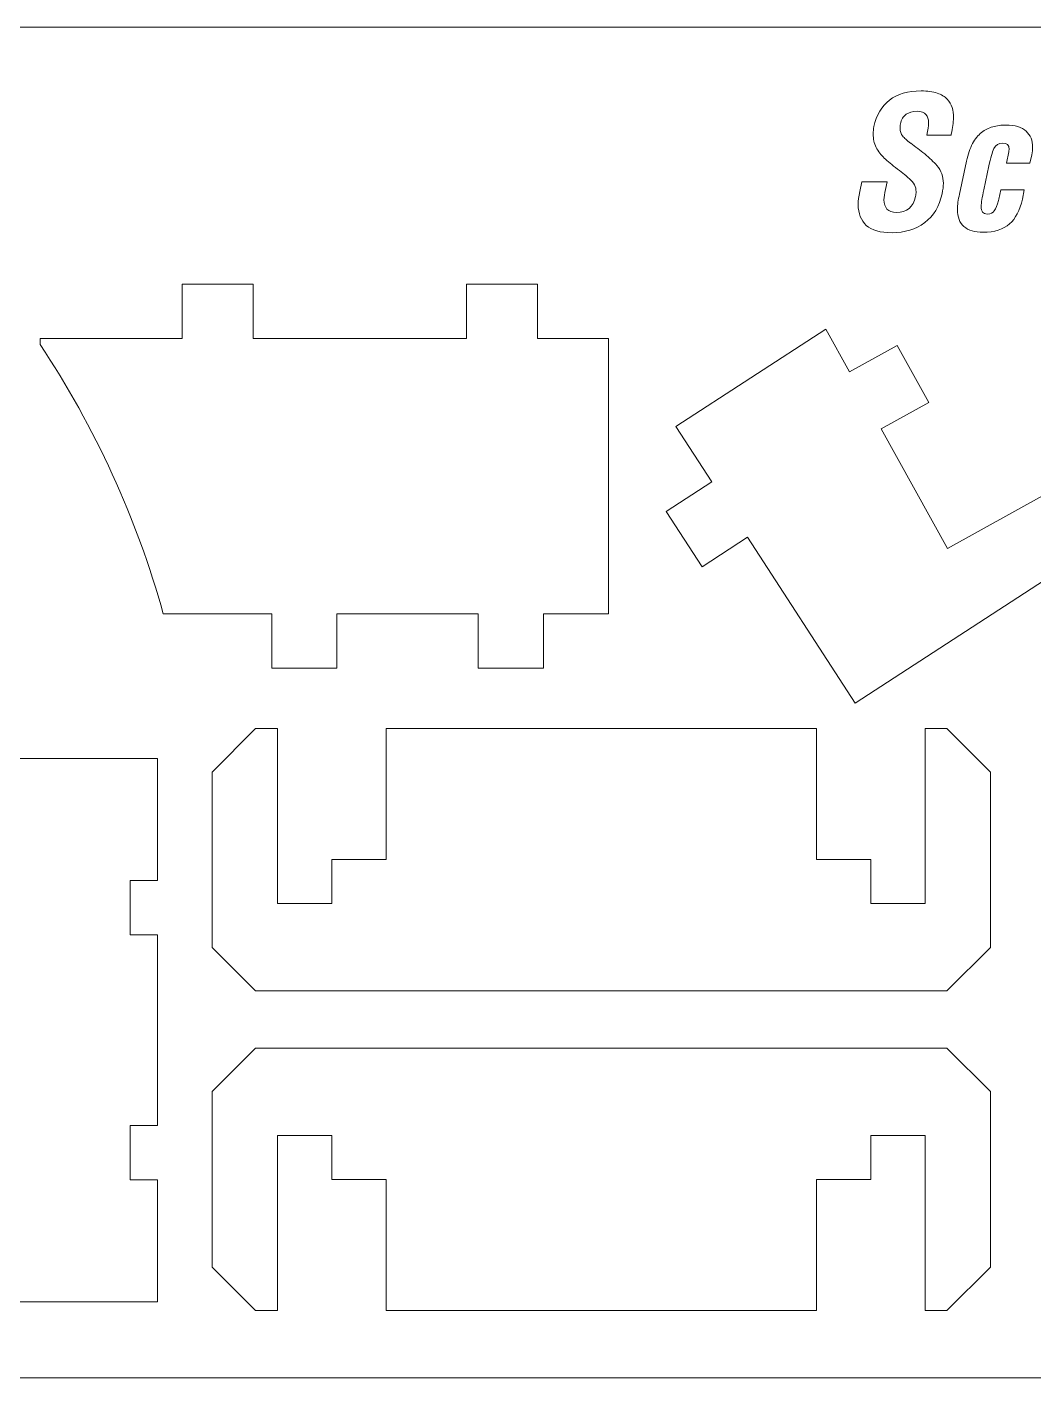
# Model space of a CAD drawing. Header units: centimetres. Extents: x -49.5 to 49.5, y -14.6 to 14.6.
# Drawn here: x 17.33 to 22.05, y -14.21 to -7.87 of the extents above; entities that cross this region are included whole.
import ezdxf

# ---------------------------------------------------------------- set-up
doc = ezdxf.new("R2010")
doc.units = ezdxf.units.CM
doc.header["$MEASUREMENT"] = 0
doc.layers.add('Camada 1', color=7, linetype='Continuous')

msp = doc.modelspace()

# ---------------------------------------------------------------- linework, layer by layer
at = {"layer": 'Camada 1', "color": 6, "lineweight": 9}
msp.add_open_spline([(8.0574, -7.86656), (8.0574, -7.86656), (26.4574, -7.86656), (26.4574, -7.86656), (26.4574, -7.86656), (26.6224, -7.86656), (26.7574, -8.00157), (26.7574, -8.16656), (26.7574, -8.16656), (26.7574, -8.16656), (26.7574, -13.90707), (26.7574, -13.90707), (26.7574, -13.90707), (26.7574, -14.07206), (26.6224, -14.20706), (26.4574, -14.20706), (26.4574, -14.20706), (26.4574, -14.20706), (8.0574, -14.20706), (8.0574, -14.20706), (8.0574, -14.20706), (7.8924, -14.20706), (7.7574, -14.07206), (7.7574, -13.90707), (7.7574, -13.90707), (7.7574, -13.90707), (7.7574, -8.16656), (7.7574, -8.16656), (7.7574, -8.16656), (7.7574, -8.00157), (7.8924, -7.86656), (8.0574, -7.86656)], degree=3, knots=[0, 0, 0, 0, 0.1111111, 0.1111111, 0.1111111, 0.1111111, 0.2222222, 0.2222222, 0.2222222, 0.2222222, 0.3333333, 0.3333333, 0.3333333, 0.3333333, 0.4444444, 0.4444444, 0.4444444, 0.4444444, 0.5555556, 0.5555556, 0.5555556, 0.5555556, 0.6666667, 0.6666667, 0.6666667, 0.6666667, 0.7777778, 0.7777778, 0.7777778, 0.7777778, 1, 1, 1, 1], dxfattribs=at)
at = {"layer": 'Camada 1', "color": 5, "lineweight": 9}
for points, knots in [([(21.66491, -8.37486), (21.66491, -8.37486), (21.66576, -8.36893), (21.66576, -8.36893), (21.66576, -8.36893), (21.66915, -8.35426), (21.67169, -8.34085), (21.67338, -8.32871), (21.67338, -8.32871), (21.67507, -8.31658), (21.67592, -8.3043), (21.67592, -8.29188), (21.67592, -8.29188), (21.67592, -8.27495), (21.6738, -8.25915), (21.66957, -8.24447), (21.66957, -8.24447), (21.66534, -8.2298), (21.65757, -8.21653), (21.64629, -8.20468), (21.64629, -8.20468), (21.635, -8.19282), (21.61933, -8.18351), (21.5993, -8.17674), (21.5993, -8.17674), (21.57926, -8.16996), (21.55428, -8.16658), (21.52436, -8.16658), (21.52436, -8.16658), (21.46228, -8.16658), (21.41275, -8.18083), (21.37577, -8.20933), (21.37577, -8.20933), (21.3388, -8.23784), (21.31439, -8.27947), (21.30254, -8.33422), (21.30254, -8.33422), (21.30028, -8.34551), (21.29915, -8.35708), (21.29915, -8.36893), (21.29915, -8.36893), (21.29915, -8.39151), (21.30367, -8.41239), (21.3127, -8.43159), (21.3127, -8.43159), (21.32286, -8.45021), (21.3357, -8.46686), (21.35122, -8.48154), (21.35122, -8.48154), (21.36674, -8.49621), (21.38749, -8.51343), (21.41345, -8.53319), (21.41345, -8.53319), (21.43885, -8.55238), (21.4572, -8.56733), (21.46848, -8.57806), (21.46848, -8.57806), (21.48993, -8.59556), (21.50066, -8.61616), (21.50066, -8.63987), (21.50066, -8.63987), (21.50066, -8.6472), (21.49981, -8.65454), (21.49812, -8.66188), (21.49812, -8.66188), (21.48739, -8.71155), (21.45748, -8.73639), (21.40837, -8.73639), (21.40837, -8.73639), (21.38805, -8.73639), (21.37323, -8.73117), (21.36392, -8.72072), (21.36392, -8.72072), (21.35461, -8.71028), (21.34995, -8.69575), (21.34995, -8.67712), (21.34995, -8.67712), (21.34995, -8.66357), (21.35221, -8.64777), (21.35672, -8.62971), (21.35672, -8.62971), (21.35672, -8.62971), (21.36434, -8.59245), (21.36434, -8.59245), (21.36434, -8.59245), (21.36434, -8.59245), (21.24581, -8.59245), (21.24581, -8.59245), (21.24581, -8.59245), (21.24581, -8.59245), (21.2365, -8.63902), (21.2365, -8.63902), (21.2365, -8.63902), (21.23142, -8.6616), (21.22888, -8.68192), (21.22888, -8.69998), (21.22888, -8.69998), (21.22888, -8.74175), (21.24158, -8.7742), (21.26698, -8.79735), (21.26698, -8.79735), (21.29238, -8.82049), (21.33274, -8.83206), (21.38805, -8.83206), (21.38805, -8.83206), (21.44788, -8.83206), (21.49882, -8.81626), (21.54087, -8.78465), (21.54087, -8.78465), (21.58293, -8.75304), (21.61016, -8.70788), (21.62258, -8.64918), (21.62258, -8.64918), (21.62653, -8.63112), (21.62851, -8.61475), (21.62851, -8.60007), (21.62851, -8.60007), (21.62851, -8.56959), (21.61835, -8.54165), (21.59803, -8.51625), (21.59803, -8.51625), (21.59125, -8.50835), (21.58264, -8.4996), (21.5722, -8.49001), (21.5722, -8.49001), (21.56176, -8.48041), (21.55132, -8.47124), (21.54087, -8.46249), (21.54087, -8.46249), (21.53043, -8.45374), (21.51957, -8.44499), (21.50828, -8.43624), (21.50828, -8.43624), (21.49699, -8.42749), (21.48626, -8.41945), (21.4761, -8.41211), (21.4761, -8.41211), (21.4761, -8.41211), (21.47441, -8.41127), (21.47441, -8.41127), (21.47441, -8.41127), (21.45748, -8.39828), (21.44506, -8.38713), (21.43716, -8.37782), (21.43716, -8.37782), (21.42926, -8.36851), (21.4253, -8.35623), (21.4253, -8.34099), (21.4253, -8.34099), (21.4253, -8.33478), (21.42587, -8.32829), (21.427, -8.32152), (21.427, -8.32152), (21.43151, -8.30063), (21.4404, -8.28553), (21.45367, -8.27622), (21.45367, -8.27622), (21.46693, -8.26691), (21.48401, -8.26225), (21.50489, -8.26225), (21.50489, -8.26225), (21.52465, -8.26225), (21.53862, -8.26705), (21.5468, -8.27664), (21.5468, -8.27664), (21.55499, -8.28624), (21.55908, -8.2995), (21.55908, -8.31644), (21.55908, -8.31644), (21.55908, -8.33055), (21.55626, -8.35002), (21.55061, -8.37486), (21.55061, -8.37486), (21.55061, -8.37486), (21.66491, -8.37486), (21.66491, -8.37486)], [0, 0, 0, 0, 0.0222222, 0.0222222, 0.0222222, 0.0222222, 0.0444444, 0.0444444, 0.0444444, 0.0444444, 0.0666667, 0.0666667, 0.0666667, 0.0666667, 0.0888889, 0.0888889, 0.0888889, 0.0888889, 0.1111111, 0.1111111, 0.1111111, 0.1111111, 0.1333333, 0.1333333, 0.1333333, 0.1333333, 0.1555556, 0.1555556, 0.1555556, 0.1555556, 0.1777778, 0.1777778, 0.1777778, 0.1777778, 0.2, 0.2, 0.2, 0.2, 0.2222222, 0.2222222, 0.2222222, 0.2222222, 0.2444444, 0.2444444, 0.2444444, 0.2444444, 0.2666667, 0.2666667, 0.2666667, 0.2666667, 0.2888889, 0.2888889, 0.2888889, 0.2888889, 0.3111111, 0.3111111, 0.3111111, 0.3111111, 0.3333333, 0.3333333, 0.3333333, 0.3333333, 0.3555556, 0.3555556, 0.3555556, 0.3555556, 0.3777778, 0.3777778, 0.3777778, 0.3777778, 0.4, 0.4, 0.4, 0.4, 0.4222222, 0.4222222, 0.4222222, 0.4222222, 0.4444444, 0.4444444, 0.4444444, 0.4444444, 0.4666667, 0.4666667, 0.4666667, 0.4666667, 0.4888889, 0.4888889, 0.4888889, 0.4888889, 0.5111111, 0.5111111, 0.5111111, 0.5111111, 0.5333333, 0.5333333, 0.5333333, 0.5333333, 0.5555556, 0.5555556, 0.5555556, 0.5555556, 0.5777778, 0.5777778, 0.5777778, 0.5777778, 0.6, 0.6, 0.6, 0.6, 0.6222222, 0.6222222, 0.6222222, 0.6222222, 0.6444444, 0.6444444, 0.6444444, 0.6444444, 0.6666667, 0.6666667, 0.6666667, 0.6666667, 0.6888889, 0.6888889, 0.6888889, 0.6888889, 0.7111111, 0.7111111, 0.7111111, 0.7111111, 0.7333333, 0.7333333, 0.7333333, 0.7333333, 0.7555556, 0.7555556, 0.7555556, 0.7555556, 0.7777778, 0.7777778, 0.7777778, 0.7777778, 0.8, 0.8, 0.8, 0.8, 0.8222222, 0.8222222, 0.8222222, 0.8222222, 0.8444444, 0.8444444, 0.8444444, 0.8444444, 0.8666667, 0.8666667, 0.8666667, 0.8666667, 0.8888889, 0.8888889, 0.8888889, 0.8888889, 0.9111111, 0.9111111, 0.9111111, 0.9111111, 0.9333333, 0.9333333, 0.9333333, 0.9333333, 0.9555556, 0.9555556, 0.9555556, 0.9555556, 1, 1, 1, 1]), ([(22.03491, -8.50525), (22.03491, -8.50525), (22.04337, -8.46715), (22.04337, -8.46715), (22.04337, -8.46715), (22.0462, -8.45416), (22.04761, -8.44203), (22.04761, -8.43074), (22.04761, -8.43074), (22.04761, -8.39969), (22.03745, -8.37458), (22.01713, -8.35538), (22.01713, -8.35538), (21.99681, -8.33619), (21.9652, -8.3266), (21.9223, -8.3266), (21.9223, -8.3266), (21.90029, -8.3266), (21.87969, -8.32928), (21.86049, -8.33464), (21.86049, -8.33464), (21.8413, -8.34), (21.82366, -8.34903), (21.80758, -8.36173), (21.80758, -8.36173), (21.79149, -8.37443), (21.77752, -8.39179), (21.76567, -8.41381), (21.76567, -8.41381), (21.75381, -8.43582), (21.7445, -8.46319), (21.73773, -8.49593), (21.73773, -8.49593), (21.73773, -8.49593), (21.70471, -8.65087), (21.70471, -8.65087), (21.70471, -8.65087), (21.69793, -8.6774), (21.69455, -8.70111), (21.69455, -8.72199), (21.69455, -8.72199), (21.69455, -8.75868), (21.70485, -8.78578), (21.72545, -8.80327), (21.72545, -8.80327), (21.74605, -8.82077), (21.77611, -8.82952), (21.81562, -8.82952), (21.81562, -8.82952), (21.86868, -8.82952), (21.90974, -8.81668), (21.93881, -8.791), (21.93881, -8.791), (21.96788, -8.76531), (21.98806, -8.72651), (21.99935, -8.67458), (21.99935, -8.67458), (21.99935, -8.67458), (22.00866, -8.63055), (22.00866, -8.63055), (22.00866, -8.63055), (22.00866, -8.63055), (21.89859, -8.63055), (21.89859, -8.63055), (21.89859, -8.63055), (21.89859, -8.63055), (21.88928, -8.67458), (21.88928, -8.67458), (21.88928, -8.67458), (21.88928, -8.67458), (21.88759, -8.68051), (21.88759, -8.68051), (21.88759, -8.68051), (21.88081, -8.70308), (21.87418, -8.71931), (21.86769, -8.72919), (21.86769, -8.72919), (21.8612, -8.73907), (21.85062, -8.74429), (21.83594, -8.74485), (21.83594, -8.74485), (21.82522, -8.74372), (21.8176, -8.74048), (21.81308, -8.73512), (21.81308, -8.73512), (21.80857, -8.72975), (21.80631, -8.72086), (21.80631, -8.70845), (21.80631, -8.70845), (21.80631, -8.69208), (21.81054, -8.66611), (21.81901, -8.63055), (21.81901, -8.63055), (21.81901, -8.63055), (21.84271, -8.51795), (21.84271, -8.51795), (21.84271, -8.51795), (21.85005, -8.48126), (21.85781, -8.4543), (21.866, -8.43709), (21.866, -8.43709), (21.87418, -8.41987), (21.88787, -8.41127), (21.90706, -8.41127), (21.90706, -8.41127), (21.92738, -8.41127), (21.93754, -8.42114), (21.93754, -8.4409), (21.93754, -8.4409), (21.93754, -8.44146), (21.93726, -8.44316), (21.93669, -8.44598), (21.93669, -8.44598), (21.93669, -8.44824), (21.93669, -8.45021), (21.93669, -8.45191), (21.93669, -8.45191), (21.93669, -8.45191), (21.92484, -8.50525), (21.92484, -8.50525), (21.92484, -8.50525), (21.92484, -8.50525), (22.03491, -8.50525), (22.03491, -8.50525)], [0, 0, 0, 0, 0.03125, 0.03125, 0.03125, 0.03125, 0.0625, 0.0625, 0.0625, 0.0625, 0.09375, 0.09375, 0.09375, 0.09375, 0.125, 0.125, 0.125, 0.125, 0.15625, 0.15625, 0.15625, 0.15625, 0.1875, 0.1875, 0.1875, 0.1875, 0.21875, 0.21875, 0.21875, 0.21875, 0.25, 0.25, 0.25, 0.25, 0.28125, 0.28125, 0.28125, 0.28125, 0.3125, 0.3125, 0.3125, 0.3125, 0.34375, 0.34375, 0.34375, 0.34375, 0.375, 0.375, 0.375, 0.375, 0.40625, 0.40625, 0.40625, 0.40625, 0.4375, 0.4375, 0.4375, 0.4375, 0.46875, 0.46875, 0.46875, 0.46875, 0.5, 0.5, 0.5, 0.5, 0.53125, 0.53125, 0.53125, 0.53125, 0.5625, 0.5625, 0.5625, 0.5625, 0.59375, 0.59375, 0.59375, 0.59375, 0.625, 0.625, 0.625, 0.625, 0.65625, 0.65625, 0.65625, 0.65625, 0.6875, 0.6875, 0.6875, 0.6875, 0.71875, 0.71875, 0.71875, 0.71875, 0.75, 0.75, 0.75, 0.75, 0.78125, 0.78125, 0.78125, 0.78125, 0.8125, 0.8125, 0.8125, 0.8125, 0.84375, 0.84375, 0.84375, 0.84375, 0.875, 0.875, 0.875, 0.875, 0.90625, 0.90625, 0.90625, 0.90625, 0.9375, 0.9375, 0.9375, 0.9375, 1, 1, 1, 1])]:
    msp.add_open_spline(points, degree=3, knots=knots, dxfattribs=at)
at = {"layer": 'Camada 1', "color": 250, "lineweight": 9}
for points, knots in [([(17.38885, -9.3562), (17.64698, -9.74465), (17.84211, -10.17141), (17.96706, -10.62075), (17.96706, -10.62075), (17.96706, -10.62075), (18.47599, -10.62076), (18.47599, -10.62076), (18.47599, -10.62076), (18.47599, -10.62076), (18.47599, -10.8758), (18.47599, -10.8758), (18.47599, -10.8758), (18.47599, -10.8758), (18.78204, -10.87578), (18.78204, -10.87578), (18.78204, -10.87578), (18.78204, -10.87578), (18.78204, -10.62076), (18.78204, -10.62076), (18.78204, -10.62076), (18.78204, -10.62076), (19.44513, -10.62076), (19.44513, -10.62076), (19.44513, -10.62076), (19.44513, -10.62076), (19.44513, -10.87579), (19.44513, -10.87579), (19.44513, -10.87579), (19.44513, -10.87579), (19.75116, -10.8758), (19.75116, -10.8758), (19.75116, -10.8758), (19.75116, -10.8758), (19.75117, -10.62076), (19.75117, -10.62076), (19.75117, -10.62076), (19.75117, -10.62076), (20.05721, -10.62076), (20.05721, -10.62076), (20.05721, -10.62076), (20.05721, -10.62076), (20.05722, -9.32888), (20.05722, -9.32888), (20.05722, -9.32888), (20.05722, -9.32888), (19.72367, -9.32888), (19.72367, -9.32888), (19.72367, -9.32888), (19.72367, -9.32888), (19.72368, -9.07385), (19.72368, -9.07385), (19.72368, -9.07385), (19.72368, -9.07385), (19.39012, -9.07383), (19.39012, -9.07383), (19.39012, -9.07383), (19.39012, -9.07383), (19.39013, -9.32888), (19.39013, -9.32888), (19.39013, -9.32888), (19.39013, -9.32888), (18.38948, -9.32888), (18.38948, -9.32888), (18.38948, -9.32888), (18.38948, -9.32888), (18.3895, -9.07384), (18.3895, -9.07384), (18.3895, -9.07384), (18.3895, -9.07384), (18.05594, -9.07383), (18.05594, -9.07383), (18.05594, -9.07383), (18.05594, -9.07383), (18.05594, -9.32887), (18.05594, -9.32887), (18.05594, -9.32887), (18.05594, -9.32887), (17.38884, -9.32885), (17.38884, -9.32885), (17.38884, -9.32885), (17.38884, -9.32885), (17.38885, -9.3562), (17.38885, -9.3562)], [0, 0, 0, 0, 0.0454545, 0.0454545, 0.0454545, 0.0454545, 0.0909091, 0.0909091, 0.0909091, 0.0909091, 0.1363636, 0.1363636, 0.1363636, 0.1363636, 0.1818182, 0.1818182, 0.1818182, 0.1818182, 0.2272727, 0.2272727, 0.2272727, 0.2272727, 0.2727273, 0.2727273, 0.2727273, 0.2727273, 0.3181818, 0.3181818, 0.3181818, 0.3181818, 0.3636364, 0.3636364, 0.3636364, 0.3636364, 0.4090909, 0.4090909, 0.4090909, 0.4090909, 0.4545455, 0.4545455, 0.4545455, 0.4545455, 0.5, 0.5, 0.5, 0.5, 0.5454545, 0.5454545, 0.5454545, 0.5454545, 0.5909091, 0.5909091, 0.5909091, 0.5909091, 0.6363636, 0.6363636, 0.6363636, 0.6363636, 0.6818182, 0.6818182, 0.6818182, 0.6818182, 0.7272727, 0.7272727, 0.7272727, 0.7272727, 0.7727273, 0.7727273, 0.7727273, 0.7727273, 0.8181818, 0.8181818, 0.8181818, 0.8181818, 0.8636364, 0.8636364, 0.8636364, 0.8636364, 0.9090909, 0.9090909, 0.9090909, 0.9090909, 1, 1, 1, 1]), ([(21.18845, -9.48511), (21.18845, -9.48511), (21.41151, -9.36146), (21.41151, -9.36146), (21.41151, -9.36146), (21.41151, -9.36146), (21.55988, -9.62914), (21.55988, -9.62914), (21.55988, -9.62914), (21.55988, -9.62914), (21.33682, -9.75279), (21.33682, -9.75279), (21.33682, -9.75279), (21.33682, -9.75279), (21.6478, -10.31379), (21.6478, -10.31379), (21.6478, -10.31379), (21.6478, -10.31379), (22.5815, -9.79623), (22.5815, -9.79623), (22.5815, -9.79623), (22.5815, -9.79623), (22.45786, -9.57317), (22.45786, -9.57317), (22.45786, -9.57317), (22.45786, -9.57317), (22.72552, -9.42481), (22.72552, -9.42481), (22.72552, -9.42481), (22.72552, -9.42481), (22.84917, -9.64787), (22.84917, -9.64787), (22.84917, -9.64787), (22.84917, -9.64787), (23.25412, -9.42339), (23.25412, -9.42339), (23.25412, -9.42339), (23.25412, -9.42339), (23.01931, -9.86769), (23.01931, -9.86769), (23.01931, -9.86769), (23.01931, -9.86769), (21.21516, -11.03931), (21.21516, -11.03931), (21.21516, -11.03931), (21.21516, -11.03931), (20.70967, -10.26093), (20.70967, -10.26093), (20.70967, -10.26093), (20.70967, -10.26093), (20.49578, -10.39983), (20.49578, -10.39983), (20.49578, -10.39983), (20.49578, -10.39983), (20.32728, -10.14036), (20.32728, -10.14036), (20.32728, -10.14036), (20.32728, -10.14036), (20.54117, -10.00146), (20.54117, -10.00146), (20.54117, -10.00146), (20.54117, -10.00146), (20.37268, -9.742), (20.37268, -9.742), (20.37268, -9.742), (20.37268, -9.742), (21.07723, -9.28446), (21.07723, -9.28446), (21.07723, -9.28446), (21.07723, -9.28446), (21.18845, -9.48511), (21.18845, -9.48511)], [0, 0, 0, 0, 0.0526316, 0.0526316, 0.0526316, 0.0526316, 0.1052632, 0.1052632, 0.1052632, 0.1052632, 0.1578947, 0.1578947, 0.1578947, 0.1578947, 0.2105263, 0.2105263, 0.2105263, 0.2105263, 0.2631579, 0.2631579, 0.2631579, 0.2631579, 0.3157895, 0.3157895, 0.3157895, 0.3157895, 0.3684211, 0.3684211, 0.3684211, 0.3684211, 0.4210526, 0.4210526, 0.4210526, 0.4210526, 0.4736842, 0.4736842, 0.4736842, 0.4736842, 0.5263158, 0.5263158, 0.5263158, 0.5263158, 0.5789474, 0.5789474, 0.5789474, 0.5789474, 0.6315789, 0.6315789, 0.6315789, 0.6315789, 0.6842105, 0.6842105, 0.6842105, 0.6842105, 0.7368421, 0.7368421, 0.7368421, 0.7368421, 0.7894737, 0.7894737, 0.7894737, 0.7894737, 0.8421053, 0.8421053, 0.8421053, 0.8421053, 0.8947368, 0.8947368, 0.8947368, 0.8947368, 1, 1, 1, 1]), ([(18.19645, -11.36322), (18.19645, -11.36322), (18.19645, -12.18643), (18.19645, -12.18643), (18.19645, -12.18643), (18.19645, -12.18643), (18.40049, -12.39046), (18.40049, -12.39046), (18.40049, -12.39046), (18.40049, -12.39046), (21.64559, -12.39046), (21.64559, -12.39046), (21.64559, -12.39046), (21.64559, -12.39046), (21.84961, -12.18643), (21.84961, -12.18643), (21.84961, -12.18643), (21.84961, -12.18643), (21.84961, -11.36322), (21.84961, -11.36322), (21.84961, -11.36322), (21.84961, -11.36322), (21.64559, -11.15919), (21.64559, -11.15919), (21.64559, -11.15919), (21.64559, -11.15919), (21.54357, -11.15919), (21.54357, -11.15919), (21.54357, -11.15919), (21.54357, -11.15919), (21.54357, -11.98004), (21.54357, -11.98004), (21.54357, -11.98004), (21.54357, -11.98004), (21.28853, -11.98004), (21.28853, -11.98004), (21.28853, -11.98004), (21.28853, -11.98004), (21.28853, -11.77364), (21.28853, -11.77364), (21.28853, -11.77364), (21.28853, -11.77364), (21.0335, -11.77364), (21.0335, -11.77364), (21.0335, -11.77364), (21.0335, -11.77364), (21.0335, -11.15919), (21.0335, -11.15919), (21.0335, -11.15919), (21.0335, -11.15919), (19.01257, -11.15919), (19.01257, -11.15919), (19.01257, -11.15919), (19.01257, -11.15919), (19.01257, -11.77364), (19.01257, -11.77364), (19.01257, -11.77364), (19.01257, -11.77364), (18.75753, -11.77364), (18.75753, -11.77364), (18.75753, -11.77364), (18.75753, -11.77364), (18.75753, -11.98004), (18.75753, -11.98004), (18.75753, -11.98004), (18.75753, -11.98004), (18.5025, -11.98004), (18.5025, -11.98004), (18.5025, -11.98004), (18.5025, -11.98004), (18.5025, -11.15919), (18.5025, -11.15919), (18.5025, -11.15919), (18.5025, -11.15919), (18.40049, -11.15919), (18.40049, -11.15919), (18.40049, -11.15919), (18.40049, -11.15919), (18.19645, -11.36322), (18.19645, -11.36322)], [0, 0, 0, 0, 0.047619, 0.047619, 0.047619, 0.047619, 0.0952381, 0.0952381, 0.0952381, 0.0952381, 0.1428571, 0.1428571, 0.1428571, 0.1428571, 0.1904762, 0.1904762, 0.1904762, 0.1904762, 0.2380952, 0.2380952, 0.2380952, 0.2380952, 0.2857143, 0.2857143, 0.2857143, 0.2857143, 0.3333333, 0.3333333, 0.3333333, 0.3333333, 0.3809524, 0.3809524, 0.3809524, 0.3809524, 0.4285714, 0.4285714, 0.4285714, 0.4285714, 0.4761905, 0.4761905, 0.4761905, 0.4761905, 0.5238095, 0.5238095, 0.5238095, 0.5238095, 0.5714286, 0.5714286, 0.5714286, 0.5714286, 0.6190476, 0.6190476, 0.6190476, 0.6190476, 0.6666667, 0.6666667, 0.6666667, 0.6666667, 0.7142857, 0.7142857, 0.7142857, 0.7142857, 0.7619048, 0.7619048, 0.7619048, 0.7619048, 0.8095238, 0.8095238, 0.8095238, 0.8095238, 0.8571429, 0.8571429, 0.8571429, 0.8571429, 0.9047619, 0.9047619, 0.9047619, 0.9047619, 1, 1, 1, 1]), ([(15.10684, -12.06475), (15.10684, -12.06475), (15.10684, -12.31978), (15.10684, -12.31978), (15.10684, -12.31978), (15.10684, -12.31978), (15.61691, -12.31978), (15.61691, -12.31978), (15.61691, -12.31978), (15.61691, -12.31978), (15.61691, -12.82985), (15.61691, -12.82985), (15.61691, -12.82985), (15.61691, -12.82985), (15.10684, -12.82985), (15.10684, -12.82985), (15.10684, -12.82985), (15.10684, -12.82985), (15.10684, -13.08488), (15.10684, -13.08488), (15.10684, -13.08488), (15.10684, -13.08488), (15.61691, -13.08488), (15.61691, -13.08488), (15.61691, -13.08488), (15.61691, -13.08488), (15.61691, -13.84998), (15.61691, -13.84998), (15.61691, -13.84998), (15.61691, -13.84998), (17.93922, -13.84998), (17.93922, -13.84998), (17.93922, -13.84998), (17.93922, -13.84998), (17.93922, -13.2775), (17.93922, -13.2775), (17.93922, -13.2775), (17.93922, -13.2775), (17.81141, -13.2775), (17.81141, -13.2775), (17.81141, -13.2775), (17.81141, -13.2775), (17.81141, -13.02246), (17.81141, -13.02246), (17.81141, -13.02246), (17.81141, -13.02246), (17.93922, -13.02246), (17.93922, -13.02246), (17.93922, -13.02246), (17.93922, -13.02246), (17.93922, -12.12717), (17.93922, -12.12717), (17.93922, -12.12717), (17.93922, -12.12717), (17.81141, -12.12717), (17.81141, -12.12717), (17.81141, -12.12717), (17.81141, -12.12717), (17.81141, -11.87213), (17.81141, -11.87213), (17.81141, -11.87213), (17.81141, -11.87213), (17.93922, -11.87213), (17.93922, -11.87213), (17.93922, -11.87213), (17.93922, -11.87213), (17.93922, -11.29964), (17.93922, -11.29964), (17.93922, -11.29964), (17.93922, -11.29964), (15.61691, -11.29964), (15.61691, -11.29964), (15.61691, -11.29964), (15.61691, -11.29964), (15.61691, -12.06475), (15.61691, -12.06475), (15.61691, -12.06475), (15.61691, -12.06475), (15.10684, -12.06475), (15.10684, -12.06475)], [0, 0, 0, 0, 0.047619, 0.047619, 0.047619, 0.047619, 0.0952381, 0.0952381, 0.0952381, 0.0952381, 0.1428571, 0.1428571, 0.1428571, 0.1428571, 0.1904762, 0.1904762, 0.1904762, 0.1904762, 0.2380952, 0.2380952, 0.2380952, 0.2380952, 0.2857143, 0.2857143, 0.2857143, 0.2857143, 0.3333333, 0.3333333, 0.3333333, 0.3333333, 0.3809524, 0.3809524, 0.3809524, 0.3809524, 0.4285714, 0.4285714, 0.4285714, 0.4285714, 0.4761905, 0.4761905, 0.4761905, 0.4761905, 0.5238095, 0.5238095, 0.5238095, 0.5238095, 0.5714286, 0.5714286, 0.5714286, 0.5714286, 0.6190476, 0.6190476, 0.6190476, 0.6190476, 0.6666667, 0.6666667, 0.6666667, 0.6666667, 0.7142857, 0.7142857, 0.7142857, 0.7142857, 0.7619048, 0.7619048, 0.7619048, 0.7619048, 0.8095238, 0.8095238, 0.8095238, 0.8095238, 0.8571429, 0.8571429, 0.8571429, 0.8571429, 0.9047619, 0.9047619, 0.9047619, 0.9047619, 1, 1, 1, 1]), ([(21.84961, -13.68642), (21.84961, -13.68642), (21.84961, -12.86321), (21.84961, -12.86321), (21.84961, -12.86321), (21.84961, -12.86321), (21.64557, -12.65918), (21.64557, -12.65918), (21.64557, -12.65918), (21.64557, -12.65918), (18.40047, -12.65918), (18.40047, -12.65918), (18.40047, -12.65918), (18.40047, -12.65918), (18.19645, -12.86321), (18.19645, -12.86321), (18.19645, -12.86321), (18.19645, -12.86321), (18.19645, -13.68642), (18.19645, -13.68642), (18.19645, -13.68642), (18.19645, -13.68642), (18.40047, -13.89045), (18.40047, -13.89045), (18.40047, -13.89045), (18.40047, -13.89045), (18.50249, -13.89045), (18.50249, -13.89045), (18.50249, -13.89045), (18.50249, -13.89045), (18.50249, -13.0696), (18.50249, -13.0696), (18.50249, -13.0696), (18.50249, -13.0696), (18.75753, -13.0696), (18.75753, -13.0696), (18.75753, -13.0696), (18.75753, -13.0696), (18.75753, -13.276), (18.75753, -13.276), (18.75753, -13.276), (18.75753, -13.276), (19.01256, -13.276), (19.01256, -13.276), (19.01256, -13.276), (19.01256, -13.276), (19.01256, -13.89045), (19.01256, -13.89045), (19.01256, -13.89045), (19.01256, -13.89045), (21.03349, -13.89045), (21.03349, -13.89045), (21.03349, -13.89045), (21.03349, -13.89045), (21.03349, -13.276), (21.03349, -13.276), (21.03349, -13.276), (21.03349, -13.276), (21.28853, -13.276), (21.28853, -13.276), (21.28853, -13.276), (21.28853, -13.276), (21.28853, -13.0696), (21.28853, -13.0696), (21.28853, -13.0696), (21.28853, -13.0696), (21.54356, -13.0696), (21.54356, -13.0696), (21.54356, -13.0696), (21.54356, -13.0696), (21.54356, -13.89045), (21.54356, -13.89045), (21.54356, -13.89045), (21.54356, -13.89045), (21.64557, -13.89045), (21.64557, -13.89045), (21.64557, -13.89045), (21.64557, -13.89045), (21.84961, -13.68642), (21.84961, -13.68642)], [0, 0, 0, 0, 0.047619, 0.047619, 0.047619, 0.047619, 0.0952381, 0.0952381, 0.0952381, 0.0952381, 0.1428571, 0.1428571, 0.1428571, 0.1428571, 0.1904762, 0.1904762, 0.1904762, 0.1904762, 0.2380952, 0.2380952, 0.2380952, 0.2380952, 0.2857143, 0.2857143, 0.2857143, 0.2857143, 0.3333333, 0.3333333, 0.3333333, 0.3333333, 0.3809524, 0.3809524, 0.3809524, 0.3809524, 0.4285714, 0.4285714, 0.4285714, 0.4285714, 0.4761905, 0.4761905, 0.4761905, 0.4761905, 0.5238095, 0.5238095, 0.5238095, 0.5238095, 0.5714286, 0.5714286, 0.5714286, 0.5714286, 0.6190476, 0.6190476, 0.6190476, 0.6190476, 0.6666667, 0.6666667, 0.6666667, 0.6666667, 0.7142857, 0.7142857, 0.7142857, 0.7142857, 0.7619048, 0.7619048, 0.7619048, 0.7619048, 0.8095238, 0.8095238, 0.8095238, 0.8095238, 0.8571429, 0.8571429, 0.8571429, 0.8571429, 0.9047619, 0.9047619, 0.9047619, 0.9047619, 1, 1, 1, 1])]:
    msp.add_open_spline(points, degree=3, knots=knots, dxfattribs=at)

doc.saveas('drawing.dxf')
